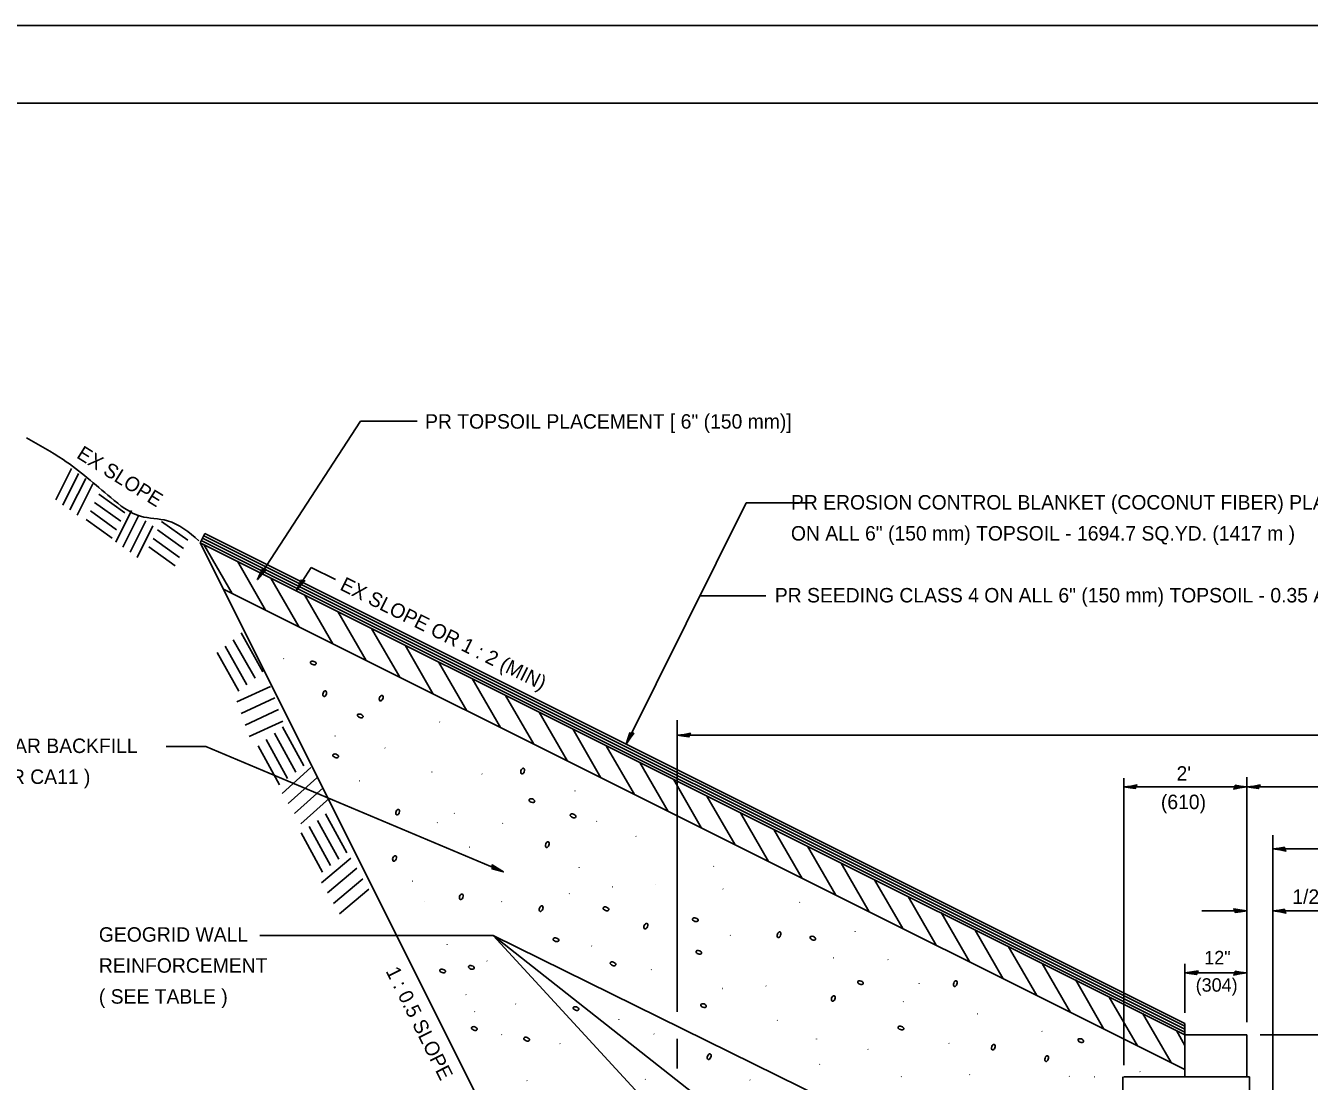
# Model space of a CAD drawing. Extents: x -313 to 1047, y -988 to -455.
# Drawn here: x 511.8 to 677.5, y -591 to -454.7 of the extents above; entities that cross this region are included whole.
import ezdxf

# ---------------------------------------------------------------- set-up
doc = ezdxf.new("R2010")
doc.units = 0
for name, color, linetype in [('Design_EX_Roadway Dimensions', 7, 'Continuous'), ('Design_EX_Roadway Notes', 7, 'Continuous'), ('Design_PR_Sidewalk', 7, 'Continuous'), ('Level 48', 7, 'Continuous'), ('Sheets_50 Reference Boundary', 7, 'Continuous'), ('Sheets_General Details', 7, 'Continuous'), ('Sheets_Printer Plotting Border', 7, 'Continuous'), ('Topo_Building', 7, 'Continuous'), ('Topo_PMK Symbols', 7, 'Continuous')]:
    doc.layers.add(name, color=color, linetype=linetype)

msp = doc.modelspace()

# ---------------------------------------------------------------- linework, layer by layer
at = {"layer": 'Design_EX_Roadway Dimensions'}
for p, q in [((595.93, -582.01), (595.93, -544.36)), ((749.15, -546.3), (595.93, -546.3)), ((653.56, -588.89), (653.56, -551.84)), ((669.45, -552.97), (653.56, -552.97)), ((669.45, -583.34), (669.45, -551.71)), ((749.15, -552.97), (669.45, -552.97)), ((672.79, -602.46), (672.79, -559.21)), ((749.15, -560.97), (672.79, -560.97)), ((663.63, -568.97), (669.45, -568.97)), ((672.79, -568.97), (719.74, -568.97)), ((661.45, -582.13), (661.45, -575.78)), ((661.45, -576.97), (669.45, -576.97)), ((595.93, -589.3), (595.93, -585.48)), ((671.15, -584.97), (704.46, -584.97))]:
    msp.add_line(p, q, dxfattribs=at)
for points in [[(655.11, -552.95), (655.06, -553.18), (654.4, -553.08), (653.56, -552.97), (654.46, -552.85), (655.25, -552.71), (655.11, -552.95), (655.04, -553.1), (654.13, -552.97), (655.13, -552.8), (654.98, -552.99), (654.56, -552.97), (654.97, -552.9)], [(667.9, -553), (667.95, -552.76), (668.61, -552.86), (669.45, -552.97), (668.55, -553.1), (667.76, -553.24), (667.9, -553), (667.97, -552.84), (668.88, -552.97), (667.88, -553.15), (668.03, -552.95), (668.45, -552.98), (668.05, -553.04)], [(671.01, -552.95), (670.96, -553.18), (670.3, -553.08), (669.45, -552.97), (670.36, -552.85), (671.15, -552.71), (671.01, -552.95), (670.94, -553.1), (670.02, -552.97), (671.02, -552.8), (670.88, -552.99), (670.45, -552.97), (670.86, -552.9)], [(674.34, -561), (674.29, -560.76), (673.63, -560.86), (672.79, -560.97), (673.69, -561.1), (674.48, -561.24), (674.34, -561), (674.27, -560.84), (673.35, -560.97), (674.36, -561.15), (674.21, -560.95), (673.79, -560.98), (674.19, -561.04)], [(667.9, -568.95), (667.95, -569.18), (668.61, -569.08), (669.45, -568.97), (668.55, -568.85), (667.76, -568.71), (667.9, -568.95), (667.97, -569.1), (668.88, -568.97), (667.88, -568.8), (668.03, -568.99), (668.45, -568.97), (668.05, -568.9)], [(674.34, -569), (674.29, -568.76), (673.63, -568.86), (672.79, -568.97), (673.69, -569.1), (674.48, -569.24), (674.34, -569), (674.27, -568.84), (673.35, -568.97), (674.36, -569.15), (674.21, -568.95), (673.79, -568.98), (674.19, -569.04)], [(663.01, -576.95), (662.96, -577.18), (662.3, -577.08), (661.45, -576.97), (662.36, -576.85), (663.15, -576.71), (663.01, -576.95), (662.94, -577.1), (662.02, -576.97), (663.02, -576.8), (662.88, -576.99), (662.45, -576.97), (662.86, -576.9)], [(667.9, -577), (667.95, -576.76), (668.61, -576.86), (669.45, -576.97), (668.55, -577.1), (667.76, -577.24), (667.9, -577), (667.97, -576.84), (668.88, -576.97), (667.88, -577.15), (668.03, -576.95), (668.45, -576.98), (668.05, -577.04)]]:
    msp.add_lwpolyline(points, dxfattribs=at)
at = {"layer": 'Design_EX_Roadway Notes'}
for p, q in [((541.74, -526.2), (555.06, -505.78)), ((555.06, -505.78), (562.36, -505.78)), ((589.32, -547.43), (604.82, -516.31)), ((604.82, -516.31), (612.84, -516.31)), ((546.74, -527.64), (548.69, -524.64)), ((551.82, -526.21), (548.69, -524.64)), ((598.85, -528.29), (607.38, -528.29)), ((529.98, -547.73), (535.08, -547.73)), ((573.49, -563.94), (535.08, -547.73)), ((542.04, -572.16), (572.18, -572.16)), ((620.21, -595.8), (572.18, -572.16)), ((572.18, -572.16), (622.85, -612.04)), ((572.18, -572.16), (623.91, -628.28))]:
    msp.add_line(p, q, dxfattribs=at)
for points in [[(542.61, -524.91), (542.38, -524.82), (542.11, -525.43), (541.74, -526.2), (542.34, -525.51), (542.88, -524.92), (542.61, -524.91), (542.44, -524.88), (542.05, -525.72), (542.75, -524.98), (542.5, -524.99), (542.29, -525.36), (542.57, -525.06)], [(547.61, -526.35), (547.38, -526.27), (547.11, -526.87), (546.74, -527.64), (547.34, -526.95), (547.88, -526.37), (547.61, -526.35), (547.44, -526.32), (547.05, -527.17), (547.75, -526.42), (547.5, -526.44), (547.29, -526.81), (547.57, -526.5)], [(590.03, -546.05), (589.8, -545.99), (589.6, -546.63), (589.32, -547.43), (589.83, -546.68), (590.31, -546.03), (590.03, -546.05), (589.87, -546.04), (589.58, -546.92), (590.18, -546.1), (589.94, -546.15), (589.77, -546.54), (590.01, -546.2)], [(597.49, -546.28), (597.44, -546.51), (596.78, -546.41), (595.93, -546.3), (596.84, -546.18), (597.63, -546.04), (597.49, -546.28), (597.42, -546.43), (596.5, -546.3), (597.5, -546.12), (597.36, -546.32), (596.93, -546.29), (597.34, -546.23)], [(572.07, -563.31), (572.03, -563.54), (572.67, -563.71), (573.49, -563.94), (572.71, -563.47), (572.03, -563.04), (572.07, -563.31), (572.07, -563.48), (572.97, -563.71), (572.11, -563.16), (572.17, -563.4), (572.57, -563.54), (572.22, -563.33)]]:
    msp.add_lwpolyline(points, dxfattribs=at)
at = {"layer": 'Design_PR_Sidewalk'}
for p, q in [((534.36, -521.45), (534.96, -520.26)), ((661.45, -584.97), (534.36, -521.45)), ((661.45, -584.61), (534.5, -521.16)), ((661.45, -584.24), (534.65, -520.87)), ((661.45, -583.85), (534.81, -520.55)), ((661.45, -583.48), (534.96, -520.26)), ((661.45, -589.45), (537.37, -527.45)), ((661.45, -584.97), (661.45, -583.48)), ((669.45, -584.97), (661.45, -584.97)), ((661.45, -590.39), (661.45, -584.97)), ((669.45, -590.39), (669.45, -584.97)), ((653.43, -595.8), (653.43, -590.39)), ((669.77, -590.39), (653.56, -590.39)), ((669.77, -595.8), (669.77, -590.39))]:
    msp.add_line(p, q, dxfattribs=at)
at = {"layer": 'Level 48'}
msp.add_lwpolyline([(367.14, -454.72), (1047.14, -454.72), (1047.14, -894.72), (367.14, -894.72)], close=True, dxfattribs=at)
at = {"layer": 'Sheets_50 Reference Boundary'}
msp.add_lwpolyline([(407.14, -464.73), (1037.14, -464.73), (1037.14, -864.72), (407.14, -864.72)], close=True, dxfattribs=at)
at = {"layer": 'Sheets_General Details'}
msp.add_line((1047.14, -454.72), (367.14, -454.72), dxfattribs=at)
msp.add_lwpolyline([(407.14, -464.72), (1037.14, -464.72), (1037.14, -884.72), (407.14, -884.72)], close=True, dxfattribs=at)
at = {"layer": 'Sheets_Printer Plotting Border'}
msp.add_lwpolyline([(367.14, -894.72), (1047.14, -894.72), (1047.14, -454.72), (367.14, -454.72)], close=True, dxfattribs=at)
at = {"layer": 'Topo_Building'}
for p, q in [((517.74, -511.87), (515.72, -515.92)), ((518.64, -512.53), (516.62, -516.59)), ((519.58, -513.18), (517.54, -517.22)), ((520.48, -513.85), (518.46, -517.91)), ((524.65, -517.59), (521.27, -515.17)), ((524.1, -518.67), (520.72, -516.25)), ((523, -520.88), (519.62, -518.46)), ((523.56, -519.8), (520.19, -517.35)), ((525.51, -517.31), (523.49, -521.36)), ((526.41, -517.97), (524.39, -522.03)), ((527.35, -518.62), (525.31, -522.66)), ((528.25, -519.29), (526.23, -523.34)), ((532.21, -522.21), (528.83, -519.79)), ((532.76, -521.13), (529.38, -518.71)), ((531.67, -523.34), (528.3, -520.89)), ((595.93, -644.52), (534.36, -521.45)), ((531.11, -524.42), (527.73, -522)), ((542.46, -538.1), (539.66, -533.1)), ((540.38, -539.78), (537.57, -534.78)), ((541.44, -538.95), (538.61, -533.97)), ((539.35, -540.63), (536.55, -535.63)), ((545.14, -536.44), (545.11, -536.4)), ((539.1, -541.99), (543.44, -539.99)), ((539.63, -543.47), (543.98, -541.46)), ((540.16, -545), (544.48, -542.96)), ((540.68, -546.48), (545.03, -544.48)), ((565.28, -544.62), (565.24, -544.58)), ((546.7, -551.08), (543.94, -546.04)), ((547.73, -550.25), (544.99, -545.2)), ((551.79, -546.41), (551.76, -546.37)), ((544.58, -552.71), (541.85, -547.67)), ((545.62, -551.89), (542.88, -546.84)), ((558.22, -547.95), (558.19, -547.91)), ((548.62, -550.46), (544.92, -553.81)), ((564.27, -551.07), (564.24, -551.04)), ((570.76, -551.32), (570.72, -551.29)), ((549.42, -551.78), (545.71, -555.12)), ((550.25, -553.1), (546.52, -556.41)), ((554.95, -552.2), (554.91, -552.16)), ((551.04, -554.4), (547.34, -557.75)), ((582.75, -553.49), (582.72, -553.45)), ((553.29, -561.47), (550.54, -556.42)), ((567.16, -556.38), (567.13, -556.34)), ((551.17, -563.11), (548.42, -558.07)), ((552.25, -562.3), (549.48, -557.28)), ((564.97, -557.6), (564.94, -557.56)), ((573.4, -557.68), (573.37, -557.64)), ((585.54, -557.44), (585.51, -557.4)), ((550.13, -563.95), (547.38, -558.9)), ((590.61, -559.38), (590.57, -559.34)), ((569.14, -560.75), (569.11, -560.72)), ((550.01, -565.33), (553.81, -562.15)), ((600.65, -563.22), (600.62, -563.19)), ((550.79, -566.65), (554.59, -563.46)), ((551.56, -568.03), (555.35, -564.81)), ((583.29, -563.39), (583.26, -563.35)), ((552.34, -569.34), (556.14, -566.16)), ((561.76, -565.15), (561.72, -565.12)), ((587.56, -565.87), (587.52, -565.84)), ((593.09, -565.58), (593.06, -565.54)), ((601.84, -566.15), (601.81, -566.12)), ((563.36, -567.73), (563.33, -567.69)), ((573.27, -567.8), (573.24, -567.76)), ((582.01, -566.76), (581.97, -566.73)), ((611.74, -567.89), (611.71, -567.85)), ((602.79, -572.15), (602.75, -572.11)), ((618.91, -571.66), (618.88, -571.62)), ((566.25, -573.3), (566.22, -573.26)), ((584.91, -573.53), (584.88, -573.49)), ((571.4, -575.45), (571.37, -575.41)), ((592.61, -576.57), (592.58, -576.54)), ((616.12, -575.04), (616.09, -575.01)), ((623.15, -575.29), (623.12, -575.25)), ((568.67, -579.79), (568.63, -579.75)), ((601.79, -578.99), (601.76, -578.96)), ((607.4, -578.66), (607.37, -578.63)), ((627.17, -578.34), (627.13, -578.3)), ((575.09, -581.02), (575.06, -580.98)), ((625.13, -580.69), (625.1, -580.65)), ((569.79, -581.98), (569.75, -581.95)), ((588.41, -582.98), (588.38, -582.94)), ((608.88, -583.09), (608.84, -583.05)), ((634.66, -582.27), (634.63, -582.24)), ((643.02, -584.53), (642.99, -584.49)), ((573.28, -584.94), (573.25, -584.91)), ((580.82, -586.13), (580.79, -586.1)), ((592.93, -584.88), (592.9, -584.84)), ((613.91, -585.5), (613.88, -585.46)), ((631.02, -586.06), (630.99, -586.02)), ((620.58, -586.87), (620.54, -586.83)), ((614.31, -588.8), (614.28, -588.76)), ((655.66, -589.74), (655.63, -589.71)), ((576.54, -590.89), (576.51, -590.85)), ((591.81, -590.73), (591.78, -590.69)), ((605.34, -590.79), (605.3, -590.76)), ((624.88, -590.36), (624.84, -590.33)), ((633.7, -590.12), (633.66, -590.08)), ((646.56, -590.32), (646.52, -590.28)), ((649.83, -590.4), (649.79, -590.37))]:
    msp.add_line(p, q, dxfattribs=at)
for centre, major_axis in [((548.96, -536.97), (0.354, -0.131)), ((550.43, -540.93), (-0.131, -0.354)), ((557.72, -541.52), (-0.131, -0.354)), ((555.02, -543.8), (0.354, -0.131)), ((551.84, -548.96), (0.354, -0.131)), ((575.97, -550.92), (-0.131, -0.354)), ((577.17, -554.73), (0.354, -0.131)), ((559.84, -556.22), (-0.131, -0.354)), ((582.48, -556.7), (0.354, -0.131)), ((579.16, -560.41), (-0.131, -0.354)), ((559.44, -562.2), (-0.131, -0.354)), ((568.05, -567.15), (-0.131, -0.354)), ((578.36, -568.67), (-0.131, -0.354)), ((586.73, -568.7), (0.354, -0.131)), ((598.26, -570.11), (0.354, -0.131)), ((591.87, -570.93), (-0.131, -0.354)), ((580.28, -572.69), (0.354, -0.131)), ((609.06, -572.04), (-0.131, -0.354)), ((613.42, -572.49), (0.354, -0.131)), ((598.71, -574.31), (0.354, -0.131)), ((565.65, -576.72), (0.354, -0.131)), ((569.36, -576.26), (0.354, -0.131)), ((587.64, -575.8), (0.354, -0.131)), ((619.57, -578.23), (0.354, -0.131)), ((631.82, -578.35), (-0.131, -0.354)), ((582.86, -581.57), (0.354, -0.131)), ((599.32, -581.19), (0.354, -0.131)), ((616.06, -580.28), (-0.131, -0.354)), ((569.74, -584.15), (0.354, -0.131)), ((624.8, -584.08), (0.354, -0.131)), ((576.49, -585.52), (0.354, -0.131)), ((636.72, -586.56), (-0.131, -0.354)), ((648.01, -585.7), (0.354, -0.131)), ((600.05, -587.78), (-0.131, -0.354)), ((643.61, -588.03), (-0.131, -0.354))]:
    msp.add_ellipse(centre, major_axis=major_axis, ratio=0.592414, dxfattribs=at)
msp.add_spline([(534.2, -521.2), (530.12, -518.61), (526.66, -518.03), (522.82, -515.63), (516.68, -510.73), (511.93, -507.91)], degree=3, dxfattribs=at)
at = {"layer": 'Topo_PMK Symbols'}
for p, q in [((538.47, -528), (534.83, -521.69)), ((542.8, -530.17), (539.16, -523.85)), ((547.13, -532.33), (543.48, -526.01)), ((551.46, -534.49), (547.81, -528.18)), ((555.79, -536.65), (552.14, -530.34)), ((560.11, -538.82), (556.47, -532.5)), ((564.44, -540.98), (560.8, -534.67)), ((568.77, -543.14), (565.13, -536.83)), ((573.1, -545.3), (569.46, -538.99)), ((577.43, -547.47), (573.78, -541.16)), ((581.76, -549.63), (578.11, -543.32)), ((586.08, -551.79), (582.44, -545.48)), ((590.41, -553.95), (586.77, -547.65)), ((594.74, -556.12), (591.1, -549.81)), ((599.07, -558.28), (595.43, -551.97)), ((603.39, -560.44), (599.75, -554.14)), ((607.72, -562.6), (604.08, -556.3)), ((612.05, -564.77), (608.41, -558.46)), ((616.38, -566.93), (612.74, -560.63)), ((620.7, -569.08), (617.07, -562.79)), ((625.03, -571.24), (621.4, -564.95)), ((629.35, -573.4), (625.73, -567.12)), ((633.68, -575.57), (629.99, -569.18)), ((638.01, -577.73), (634.38, -571.44)), ((642.34, -579.9), (638.65, -573.5)), ((646.67, -582.06), (643.04, -575.77)), ((651, -584.23), (647.31, -577.83)), ((655.33, -586.39), (651.69, -580.09)), ((659.66, -588.55), (655.97, -582.16)), ((661.45, -586.33), (660.35, -584.42))]:
    msp.add_line(p, q, dxfattribs=at)

# ---------------------------------------------------------------- texts
at = {"layer": 'Design_EX_Roadway Dimensions'}
for s, height, p in [("2'", 1.865, (660.37, -552.16)), ('(610)', 1.865, (658.35, -555.83)), ('1/2" (38) & VAR. TO 6 1/8" (156)', 1.8653, (675.31, -568.06)), ('12"', 1.733, (663.95, -575.86)), ('(304)', 1.733, (662.84, -579.39))]:
    msp.add_text(s, height=height, dxfattribs=at).set_placement(p)
at = {"layer": 'Design_EX_Roadway Notes'}
for s, p in [('PR TOPSOIL PLACEMENT [ 6" (150 mm)]', (563.38, -506.73)), ('   PR EROSION CONTROL BLANKET (COCONUT FIBER) PLACED', (608.52, -517.17)), ('   ON ALL 6" (150 mm) TOPSOIL - 1694.7 SQ.YD. (1417 m )', (608.52, -521.17)), ('PR SEEDING CLASS 4 ON ALL 6" (150 mm) TOPSOIL - 0.35 AC. (0.142 HECTARES)', (608.52, -529.16)), ('POROUS GRANULAR BACKFILL', (488.44, -548.59)), ('( CA5, CA7, CA8 OR CA11 )', (488.44, -552.58)), ('GEOGRID WALL', (521.28, -572.94)), ('REINFORCEMENT', (521.28, -576.94)), ('( SEE TABLE )', (521.28, -580.94))]:
    msp.add_text(s, height=1.8653, dxfattribs=at).set_placement(p)
for s, height, rotation, p in [('EX SLOPE', 1.865, 328.1352, (518.28, -510.42)), ('EX SLOPE OR 1 : 2 (MIN)', 1.8653, 333.4446, (552.27, -527.46)), ('1 : 0.5 SLOPE', 1.8653, 296.5799, (558.26, -576.73))]:
    msp.add_text(s, height=height, rotation=rotation, dxfattribs=at).set_placement(p)

doc.saveas('drawing.dxf')
